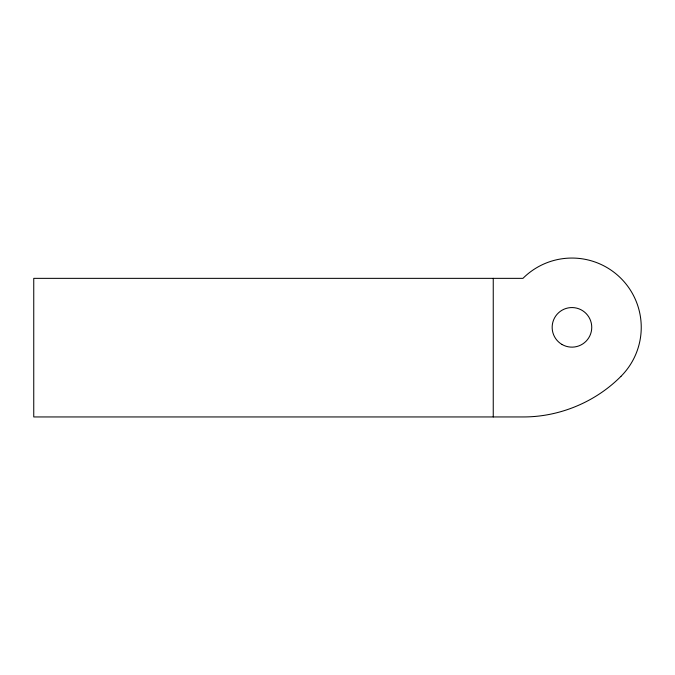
<?xml version="1.0" encoding="UTF-8"?>
<svg xmlns="http://www.w3.org/2000/svg" width="675" height="675" viewBox="0 0 675 675"><rect width="100%" height="100%" fill="white"/><g stroke="black" fill="none" stroke-linecap="round" stroke-linejoin="round"><path stroke-width="1.01" d="M493.248 278.353L493.248 416.948M620.949 376.355C595.367 402.148 559.288 417.091 522.948 416.948L33.75 416.948L33.75 278.353L522.948 278.353A69.297 69.297 0 0 1 620.949 278.353A69.297 69.297 0 0 1 620.949 376.355M562.005 344.469A19.803 19.803 0 0 0 591.747 327.409A19.803 19.803 0 0 0 562.098 310.179A19.803 19.803 0 0 0 562.005 344.469"/></g></svg>
